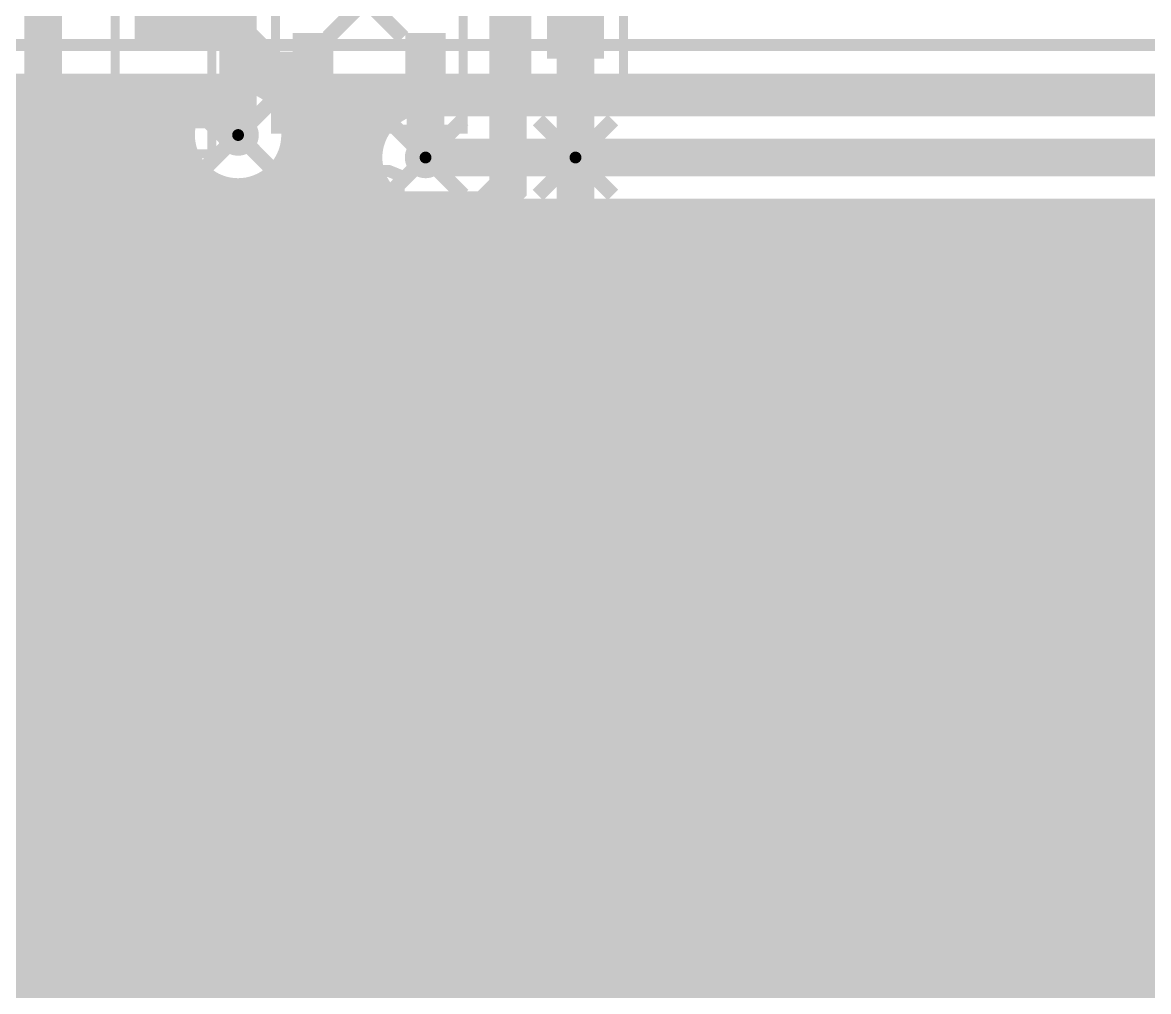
# Model space of a CAD drawing. Extents: x -18 to 155, y -91 to 215.
# Drawn here: x 74.45 to 93.53, y 157.07 to 173.48 of the extents above; entities that cross this region are included whole.
import ezdxf

# ---------------------------------------------------------------- set-up
doc = ezdxf.new("R2010")
doc.units = 0
doc.header["$MEASUREMENT"] = 0
doc.layers.get('0').update_dxf_attribs({"linetype": 'CONTINUOUS'})
for name, color, linetype in [('25-334-0_BOT', 7, 'CONTINUOUS'), ('25-334-0_DRD', 7, 'CONTINUOUS'), ('25-334-0_DRL', 2, 'CONTINUOUS'), ('25-334-0_IN1', 4, 'CONTINUOUS'), ('25-334-0_IN2', 3, 'CONTINUOUS'), ('25-334-0_SMT', 10, 'CONTINUOUS'), ('25-334-0_SPT', 14, 'CONTINUOUS'), ('25-334-0_SST', 12, 'CONTINUOUS'), ('25-334-0_TOP', 11, 'CONTINUOUS'), ('THRUHOLE_TAP', 15, 'CONTINUOUS')]:
    doc.layers.add(name, color=color, linetype=linetype)

# ---------------------------------------------------------------- blocks, each defined once
blk = doc.blocks.new('ROUND_67')
at = {"const_width": 0.35052}
blk.add_lwpolyline([(-0.17526, 0, 1), (0.17526, 0, 1)], format="xyb", close=True, dxfattribs=at)
blk = doc.blocks.new('ROUND_89')
at = {"const_width": 0.10033}
blk.add_lwpolyline([(-0.050164, 0, 1), (0.050164, 0, 1)], format="xyb", close=True, dxfattribs=at)
blk = doc.blocks.new('ROUND_72')
at = {"const_width": 0.35052}
blk.add_lwpolyline([(-0.17526, 0, 1), (0.17526, 0, 1)], format="xyb", close=True, dxfattribs=at)
blk = doc.blocks.new('RECTANGLE_5')
blk.add_solid([(0.4826, 0.4064), (0.4826, -0.4064), (-0.4826, 0.4064), (-0.4826, -0.4064)])
blk = doc.blocks.new('RECTANGLE_37')
blk.add_solid([(0.3429, 0.635), (0.3429, -0.635), (-0.3429, 0.635), (-0.3429, -0.635)])
blk = doc.blocks.new('ROUND_77')
at = {"const_width": 0.10033}
blk.add_lwpolyline([(-0.050164, 0, 1), (0.050164, 0, 1)], format="xyb", close=True, dxfattribs=at)

msp = doc.modelspace()

# ---------------------------------------------------------------- linework, layer by layer
at = {"layer": '25-334-0_BOT'}
for points, const_width in [([(109.093, 173.101), (55.88, 173.101)], 0.2032), ([(108.48848, 172.4914), (56.48198, 172.4914)], 0.254), ([(74.5236, 172.4914), (74.5236, 149.9616)], 0.254), ([(74.7522, 172.4914), (74.7522, 149.9616)], 0.254), ([(74.9808, 172.4914), (74.9808, 149.9616)], 0.254), ([(75.2094, 172.4914), (75.2094, 149.9616)], 0.254), ([(75.438, 172.4914), (75.438, 149.9616)], 0.254), ([(75.6666, 172.4914), (75.6666, 149.9616)], 0.254), ([(75.8952, 172.4914), (75.8952, 149.9616)], 0.254), ([(76.1238, 172.4914), (76.1238, 149.9616)], 0.254), ([(76.3524, 172.4914), (76.3524, 149.9616)], 0.254), ([(76.581, 172.4914), (76.581, 149.9616)], 0.254), ([(76.8096, 172.4914), (76.8096, 149.9616)], 0.254), ([(77.0382, 172.4914), (77.0382, 149.9616)], 0.254), ([(77.2668, 172.4914), (77.2668, 171.75734)], 0.254), ([(77.4954, 172.4914), (77.4954, 172.17898)], 0.254), ([(77.724, 172.4914), (77.724, 172.34408)], 0.254), ([(77.9526, 172.4914), (77.9526, 172.42028)], 0.254), ([(78.1812, 172.4914), (78.1812, 172.43044)], 0.254), ([(78.4098, 172.4914), (78.4098, 172.3771)], 0.254), ([(78.6384, 172.4914), (78.6384, 172.24756)], 0.254), ([(78.867, 172.4914), (78.867, 171.9707)], 0.254), ([(79.0956, 172.4914), (79.0956, 149.9616)], 0.254), ([(79.3242, 172.4914), (79.3242, 149.9616)], 0.254), ([(79.5528, 172.4914), (79.5528, 149.9616)], 0.254), ([(79.7814, 172.4914), (79.7814, 149.9616)], 0.254), ([(80.01, 172.4914), (80.01, 149.9616)], 0.254), ([(80.2386, 172.4914), (80.2386, 149.9616)], 0.254), ([(80.4672, 172.4914), (80.4672, 171.47032)], 0.254), ([(80.6958, 172.4914), (80.6958, 171.82338)], 0.254), ([(80.9244, 172.4914), (80.9244, 171.97578)], 0.254), ([(81.153, 172.4914), (81.153, 172.04436)], 0.254), ([(81.3816, 172.4914), (81.3816, 172.0469)], 0.254), ([(81.6102, 172.4914), (81.6102, 172.0215)], 0.254), ([(81.8388, 172.4914), (81.8388, 172.0215)], 0.254), ([(82.0674, 172.4914), (82.0674, 172.0215)], 0.254), ([(82.296, 172.4914), (82.296, 172.0215)], 0.254), ([(82.5246, 172.4914), (82.5246, 172.0215)], 0.254), ([(82.7532, 172.4914), (82.7532, 172.0215)], 0.254), ([(82.9818, 172.4914), (82.9818, 172.0215)], 0.254), ([(83.2104, 172.4914), (83.2104, 172.0215)], 0.254), ([(83.439, 172.4914), (83.439, 172.0215)], 0.254), ([(83.6676, 172.4914), (83.6676, 172.03928)], 0.254), ([(83.8962, 172.4914), (83.8962, 172.04944)], 0.254), ([(84.1248, 172.4914), (84.1248, 172.0215)], 0.254), ([(84.3534, 172.4914), (84.3534, 172.0215)], 0.254), ([(84.582, 172.4914), (84.582, 172.0215)], 0.254), ([(84.8106, 172.4914), (84.8106, 172.0215)], 0.254), ([(85.0392, 172.4914), (85.0392, 172.0215)], 0.254), ([(85.2678, 172.4914), (85.2678, 172.0215)], 0.254), ([(85.4964, 172.4914), (85.4964, 172.0215)], 0.254), ([(85.725, 172.4914), (85.725, 172.0215)], 0.254), ([(85.9536, 172.4914), (85.9536, 172.0215)], 0.254), ([(86.1822, 172.4914), (86.1822, 172.0215)], 0.254), ([(86.4108, 172.4914), (86.4108, 172.0215)], 0.254), ([(86.6394, 172.4914), (86.6394, 172.0215)], 0.254), ([(86.868, 172.4914), (86.868, 172.0215)], 0.254), ([(87.0966, 172.4914), (87.0966, 172.0215)], 0.254), ([(87.3252, 172.4914), (87.3252, 172.0215)], 0.254), ([(87.5538, 172.4914), (87.5538, 172.0215)], 0.254), ([(87.7824, 172.4914), (87.7824, 172.0215)], 0.254), ([(88.011, 172.4914), (88.011, 172.0215)], 0.254), ([(88.2396, 172.4914), (88.2396, 172.0215)], 0.254), ([(88.4682, 172.4914), (88.4682, 172.0215)], 0.254), ([(88.6968, 172.4914), (88.6968, 172.0215)], 0.254), ([(88.9254, 172.4914), (88.9254, 172.0215)], 0.254), ([(89.154, 172.4914), (89.154, 172.0215)], 0.254), ([(89.3826, 172.4914), (89.3826, 172.0215)], 0.254), ([(89.6112, 172.4914), (89.6112, 172.0215)], 0.254), ([(89.8398, 172.4914), (89.8398, 172.0215)], 0.254), ([(90.0684, 172.4914), (90.0684, 172.0215)], 0.254), ([(90.297, 172.4914), (90.297, 172.0215)], 0.254), ([(90.5256, 172.4914), (90.5256, 172.0215)], 0.254), ([(90.7542, 172.4914), (90.7542, 172.0215)], 0.254), ([(90.9828, 172.4914), (90.9828, 172.0215)], 0.254), ([(91.2114, 172.4914), (91.2114, 172.0215)], 0.254), ([(91.44, 172.4914), (91.44, 172.0215)], 0.254), ([(91.6686, 172.4914), (91.6686, 172.0215)], 0.254), ([(91.8972, 172.4914), (91.8972, 172.0215)], 0.254), ([(92.1258, 172.4914), (92.1258, 172.0215)], 0.254), ([(92.3544, 172.4914), (92.3544, 172.0215)], 0.254), ([(92.583, 172.4914), (92.583, 172.0215)], 0.254), ([(92.8116, 172.4914), (92.8116, 172.0215)], 0.254), ([(93.0402, 172.4914), (93.0402, 172.0215)], 0.254), ([(93.2688, 172.4914), (93.2688, 172.0215)], 0.254), ([(93.4974, 172.4914), (93.4974, 172.0215)], 0.254), ([(77.83068, 172.3898), (56.36006, 172.3898)], 0.254), ([(108.61294, 172.3898), (78.37932, 172.3898)], 0.254), ([(77.47762, 172.1612), (50.9905, 172.1612)], 0.254), ([(120.7262, 172.1612), (78.73238, 172.1612)], 0.254), ([(77.32522, 171.9326), (50.9905, 171.9326)], 0.254), ([(80.84058, 171.9326), (78.88478, 171.9326)], 0.254), ([(83.58632, 172.0215), (81.51114, 172.0215)], 0.254), ([(101.92512, 172.0215), (84.05114, 172.0215)], 0.254), ([(101.92512, 172.0215), (84.05114, 172.0215)], 0.254), ([(101.92512, 172.0215), (84.05114, 172.0215)], 0.254), ([(77.25664, 171.704), (50.9905, 171.704)], 0.254), ([(80.58912, 171.704), (78.95336, 171.704)], 0.254), ([(77.2541, 171.4754), (50.9905, 171.4754)], 0.254), ([(77.2668, 171.39412), (77.2668, 149.9616)], 0.254), ([(80.46974, 171.4754), (78.9559, 171.4754)], 0.254), ([(83.82, 171.196), (81.28, 171.196)], 0.635), ([(83.82, 171.196), (102.1588, 171.196)], 0.635), ([(108.7628, 171.196), (102.1588, 171.196), (83.82, 171.196)], 0.635), ([(83.82, 171.196), (102.1588, 171.196)], 0.635), ([(77.31252, 171.2468), (50.9905, 171.2468)], 0.254), ([(78.867, 171.1833), (78.867, 149.9616)], 0.254), ([(80.42402, 171.2468), (78.89494, 171.2468)], 0.254), ([(77.45476, 171.0182), (50.9905, 171.0182)], 0.254), ([(77.4954, 170.97248), (77.4954, 149.9616)], 0.254), ([(80.4418, 171.0182), (78.75524, 171.0182)], 0.254), ([(77.76464, 170.7896), (50.9905, 170.7896)], 0.254), ([(77.724, 170.80738), (77.724, 149.9616)], 0.254), ([(78.4098, 170.77436), (78.4098, 149.9616)], 0.254), ([(80.52308, 170.7896), (78.44536, 170.7896)], 0.254), ([(78.6384, 170.9039), (78.6384, 149.9616)], 0.254), ([(80.4672, 170.92168), (80.4672, 149.9616)], 0.254), ([(77.9526, 170.73372), (77.9526, 149.9616)], 0.254), ([(78.1812, 170.72356), (78.1812, 149.9616)], 0.254), ([(80.6958, 170.56862), (80.6958, 149.9616)], 0.254), ([(80.70342, 170.561), (50.9905, 170.561)], 0.254), ([(80.9244, 170.41622), (80.9244, 149.9616)], 0.254), ([(118.8974, 170.3324), (54.0893, 170.3324)], 0.254), ([(81.153, 170.34764), (81.153, 149.9616)], 0.254), ([(81.3816, 170.3451), (81.3816, 149.9616)], 0.254), ([(83.58632, 170.3705), (81.51114, 170.3705)], 0.254), ([(81.6102, 170.3705), (81.6102, 149.9616)], 0.254), ([(81.8388, 170.3705), (81.8388, 149.9616)], 0.254), ([(82.0674, 170.3705), (82.0674, 149.9616)], 0.254), ([(82.296, 170.3705), (82.296, 149.9616)], 0.254), ([(82.5246, 170.3705), (82.5246, 149.9616)], 0.254), ([(82.7532, 170.3705), (82.7532, 149.9616)], 0.254), ([(82.9818, 170.3705), (82.9818, 149.9616)], 0.254), ([(83.2104, 170.3705), (83.2104, 149.9616)], 0.254), ([(83.439, 170.3705), (83.439, 149.9616)], 0.254), ([(83.6676, 170.35272), (83.6676, 149.9616)], 0.254), ([(83.8962, 170.34256), (83.8962, 149.9616)], 0.254), ([(101.92512, 170.3705), (84.05114, 170.3705)], 0.254), ([(101.92512, 170.3705), (84.05114, 170.3705)], 0.254), ([(101.92512, 170.3705), (84.05114, 170.3705)], 0.254), ([(84.1248, 170.3705), (84.1248, 149.9616)], 0.254), ([(84.3534, 170.3705), (84.3534, 149.9616)], 0.254), ([(84.582, 170.3705), (84.582, 149.9616)], 0.254), ([(84.8106, 170.3705), (84.8106, 149.9616)], 0.254), ([(85.0392, 170.3705), (85.0392, 149.9616)], 0.254), ([(85.2678, 170.3705), (85.2678, 149.9616)], 0.254), ([(85.4964, 170.3705), (85.4964, 149.9616)], 0.254), ([(85.725, 170.3705), (85.725, 149.9616)], 0.254), ([(85.9536, 170.3705), (85.9536, 149.9616)], 0.254), ([(86.1822, 170.3705), (86.1822, 149.9616)], 0.254), ([(86.4108, 170.3705), (86.4108, 149.97938)], 0.254), ([(86.6394, 170.3705), (86.6394, 150.13178)], 0.254), ([(86.868, 170.3705), (86.868, 150.20036)], 0.254), ([(87.0966, 170.3705), (87.0966, 150.2029)], 0.254), ([(87.3252, 170.3705), (87.3252, 150.14194)], 0.254), ([(87.5538, 170.3705), (87.5538, 150.00224)], 0.254), ([(87.7824, 170.3705), (87.7824, 149.69236)], 0.254), ([(88.011, 170.3705), (88.011, 149.05736)], 0.254), ([(88.2396, 170.3705), (88.2396, 148.98878)], 0.254), ([(88.4682, 170.3705), (88.4682, 148.83638)], 0.254), ([(88.6968, 170.3705), (88.6968, 148.48332)], 0.254), ([(88.9254, 170.3705), (88.9254, 143.02232)], 0.254), ([(89.154, 170.3705), (89.154, 143.02232)], 0.254), ([(89.3826, 170.3705), (89.3826, 143.02232)], 0.254), ([(89.6112, 170.3705), (89.6112, 143.02232)], 0.254), ([(89.8398, 170.3705), (89.8398, 147.4978)], 0.254), ([(90.0684, 170.3705), (90.0684, 147.7899)], 0.254), ([(90.297, 170.3705), (90.297, 147.92452)], 0.254), ([(90.5256, 170.3705), (90.5256, 148.80336)], 0.254), ([(90.7542, 170.3705), (90.7542, 149.11324)], 0.254), ([(90.9828, 170.3705), (90.9828, 149.25294)], 0.254), ([(91.2114, 170.3705), (91.2114, 149.3139)], 0.254), ([(91.44, 170.3705), (91.44, 149.31136)], 0.254), ([(91.6686, 170.3705), (91.6686, 149.24278)], 0.254), ([(91.8972, 170.3705), (91.8972, 149.09038)], 0.254), ([(92.1258, 170.3705), (92.1258, 148.73732)], 0.254), ([(92.3544, 170.3705), (92.3544, 148.3106)], 0.254), ([(92.583, 170.3705), (92.583, 148.3106)], 0.254), ([(92.8116, 170.3705), (92.8116, 148.3106)], 0.254), ([(93.0402, 170.3705), (93.0402, 148.3106)], 0.254), ([(93.2688, 170.3705), (93.2688, 148.3106)], 0.254), ([(93.4974, 170.3705), (93.4974, 148.3106)], 0.254), ([(118.6688, 170.1038), (54.41696, 170.1038)], 0.254), ([(118.4402, 169.8752), (54.62524, 169.8752)], 0.254), ([(118.2116, 169.6466), (60.12942, 169.6466)], 0.254), ([(117.983, 169.418), (60.38088, 169.418)], 0.254), ([(117.7544, 169.1894), (70.27926, 169.1894)], 0.254), ([(117.5258, 168.9608), (70.76694, 168.9608)], 0.254), ([(117.2972, 168.7322), (71.02856, 168.7322)], 0.254), ([(117.0686, 168.5036), (71.20636, 168.5036)], 0.254), ([(116.84, 168.275), (71.32574, 168.275)], 0.254), ([(116.6114, 168.0464), (71.40448, 168.0464)], 0.254), ([(116.3828, 167.8178), (71.44766, 167.8178)], 0.254), ([(116.1542, 167.5892), (71.45782, 167.5892)], 0.254), ([(115.9256, 167.3606), (71.43242, 167.3606)], 0.254), ([(115.697, 167.132), (71.374, 167.132)], 0.254), ([(115.4684, 166.9034), (71.27748, 166.9034)], 0.254), ([(115.2398, 166.6748), (71.13524, 166.6748)], 0.254), ([(115.0112, 166.4462), (70.92696, 166.4462)], 0.254), ([(114.7826, 166.2176), (70.5993, 166.2176)], 0.254), ([(114.554, 165.989), (50.9905, 165.989)], 0.254), ([(114.427, 165.7604), (50.9905, 165.7604)], 0.254), ([(114.427, 165.5318), (50.9905, 165.5318)], 0.254), ([(114.427, 165.3032), (50.9905, 165.3032)], 0.254), ([(114.427, 165.0746), (50.9905, 165.0746)], 0.254), ([(114.427, 164.846), (50.9905, 164.846)], 0.254), ([(114.427, 164.6174), (50.9905, 164.6174)], 0.254), ([(114.427, 164.3888), (50.9905, 164.3888)], 0.254), ([(114.427, 164.1602), (50.9905, 164.1602)], 0.254), ([(114.427, 163.9316), (51.0032, 163.9316)], 0.254), ([(114.427, 163.703), (51.02098, 163.703)], 0.254), ([(114.427, 163.4744), (50.97526, 163.4744)], 0.254), ([(94.07398, 163.2458), (50.85588, 163.2458)], 0.254), ([(93.82252, 163.0172), (50.60442, 163.0172)], 0.254), ([(93.70314, 162.7886), (48.26, 162.7886)], 0.254), ([(93.65742, 162.56), (48.26, 162.56)], 0.254), ([(93.6752, 162.3314), (48.26, 162.3314)], 0.254), ([(93.75648, 162.1028), (48.26, 162.1028)], 0.254), ([(93.93682, 161.8742), (48.26, 161.8742)], 0.254), ([(114.427, 161.6456), (48.26, 161.6456)], 0.254), ([(114.427, 161.417), (48.26, 161.417)], 0.254), ([(114.427, 161.1884), (48.26, 161.1884)], 0.254), ([(114.427, 160.9598), (48.26, 160.9598)], 0.254), ([(114.427, 160.7312), (48.26, 160.7312)], 0.254), ([(114.427, 160.5026), (48.26, 160.5026)], 0.254), ([(114.427, 160.274), (48.26, 160.274)], 0.254), ([(114.427, 160.0454), (48.26, 160.0454)], 0.254), ([(114.427, 159.8168), (48.26, 159.8168)], 0.254), ([(114.427, 159.5882), (48.26, 159.5882)], 0.254), ([(114.427, 159.3596), (48.26, 159.3596)], 0.254), ([(114.427, 159.131), (48.26, 159.131)], 0.254), ([(114.427, 158.9024), (53.8861, 158.9024)], 0.254), ([(114.427, 158.6738), (54.08168, 158.6738)], 0.254), ([(114.427, 158.4452), (60.63234, 158.4452)], 0.254), ([(114.427, 158.2166), (61.05398, 158.2166)], 0.254), ([(114.427, 157.988), (61.21908, 157.988)], 0.254), ([(114.427, 157.7594), (61.29528, 157.7594)], 0.254), ([(114.427, 157.5308), (61.30544, 157.5308)], 0.254), ([(114.427, 157.3022), (61.2521, 157.3022)], 0.254), ([(114.427, 157.0736), (61.12256, 157.0736)], 0.254)]:
    msp.add_lwpolyline(points, dxfattribs=dict(at, const_width=const_width))
at = {"layer": '25-334-0_BOT', "const_width": 0.254}
for points in [[(78.105, 172.43552, 0.4142136), (77.24648, 171.577)], [(78.96352, 171.577, 0.4142136), (78.105, 172.43552)], [(81.28, 172.05452, 0.4142136), (80.42148, 171.196)], [(81.51114, 172.0215, 0.0683584), (81.28, 172.05325)], [(83.82, 172.05452, 0.0690749), (83.58616, 172.02206)], [(83.82, 172.05452, 0.0690749), (83.58616, 172.02206)], [(84.05114, 172.0215, 0.0683584), (83.82, 172.05325)], [(84.05114, 172.0215, 0.0683584), (83.82, 172.05325)], [(77.24648, 171.577, 0.4142136), (78.105, 170.71848)], [(78.105, 170.71848, 0.4142136), (78.96352, 171.577)], [(80.42148, 171.196, 0.4142136), (81.28, 170.33748)], [(81.28, 170.33748, 0.068358), (81.51148, 170.36927)], [(83.58632, 170.3705, 0.0690745), (83.82, 170.33806)], [(83.58632, 170.3705, 0.0690745), (83.82, 170.33806)], [(83.82, 170.33748, 0.068358), (84.05148, 170.36927)], [(83.82, 170.33748, 0.068358), (84.05148, 170.36927)]]:
    msp.add_lwpolyline(points, format="xyb", dxfattribs=at)
at = {"layer": '25-334-0_DRD', "const_width": 0.254}
for points in [[(80.899, 174.498), (79.629, 173.228)], [(80.899, 173.228), (79.629, 174.498)], [(78.74, 172.212), (77.47, 170.942)], [(78.74, 170.942), (77.47, 172.212)], [(81.915, 171.831), (80.645, 170.561)], [(81.915, 170.561), (80.645, 171.831)], [(84.455, 171.831), (83.185, 170.561)], [(84.455, 170.561), (83.185, 171.831)], [(84.455, 171.831), (83.185, 170.561)], [(84.455, 170.561), (83.185, 171.831)], [(84.455, 171.831), (83.185, 170.561)], [(84.455, 170.561), (83.185, 171.831)], [(84.455, 171.831), (83.185, 170.561)], [(84.455, 170.561), (83.185, 171.831)], [(84.455, 171.831), (83.185, 170.561)], [(84.455, 170.561), (83.185, 171.831)]]:
    msp.add_lwpolyline(points, dxfattribs=at)
at = {"layer": '25-334-0_IN1', "const_width": 0.635}
for points in [[(83.82, 171.196), (83.82, 168.529), (82.931, 167.64), (69.85, 167.64), (68.58, 168.91), (59.69, 168.91)], [(94.5134, 162.5092), (94.4372, 162.5092), (89.535, 157.607), (60.452, 157.607)]]:
    msp.add_lwpolyline(points, dxfattribs=at)
at = {"layer": '25-334-0_IN2', "const_width": 0.635}
msp.add_lwpolyline([(78.105, 171.577), (78.105, 180.848), (80.01, 182.753)], dxfattribs=at)
at = {"layer": '25-334-0_SST'}
for points, const_width in [([(81.915, 171.9072), (81.915, 171.6786), (78.74, 171.6786), (78.74, 176.2252), (81.915, 176.2252), (81.915, 171.9072)], 0.1524), ([(82.9945, 175.4505), (82.9945, 172.5295), (84.6328, 172.5295), (84.6328, 175.4505), (82.9945, 175.4505)], 0.1524), ([(77.6605, 171.2595), (77.6605, 174.1805), (76.0222, 174.1805), (76.0222, 171.2595), (77.6605, 171.2595)], 0.1524), ([(79.8068, 170.90136), (79.97444, 170.96994), (80.65262, 170.96994), (80.8228, 170.90136), (80.8228, 170.49496), (80.65262, 170.42638), (79.97444, 170.42638), (79.8068, 170.49496), (79.8068, 170.90136)], 0.2032), ([(76.89342, 170.76928), (76.89342, 170.41368), (77.06106, 170.2943), (77.23124, 170.2943), (77.40142, 170.41368), (77.40142, 170.76928), (76.38542, 170.76928)], 0.1524), ([(76.89342, 170.4721), (76.38542, 170.2943)], 0.1524), ([(76.38542, 169.8117), (77.40142, 169.4561), (77.40142, 169.93108)], 0.1524), ([(80.3148, 169.95394), (80.3148, 169.54754), (80.48244, 169.41038), (80.65262, 169.41038), (80.8228, 169.54754), (80.8228, 169.95394), (79.8068, 169.95394)], 0.2032), ([(76.55306, 169.09288), (76.38542, 168.9735), (76.38542, 168.73728), (76.55306, 168.6179), (76.72324, 168.6179), (77.06106, 168.85666), (77.40142, 168.6179), (77.40142, 169.09288)], 0.1524), ([(79.97444, 168.93794), (79.8068, 168.80078), (79.8068, 168.53154), (79.97444, 168.39438), (80.14462, 168.39438), (80.48244, 168.66616), (80.8228, 168.39438), (80.8228, 168.93794)], 0.2032)]:
    msp.add_lwpolyline(points, dxfattribs=dict(at, const_width=const_width))
at = {"layer": '25-334-0_TOP'}
for points, const_width in [([(89.11082, 145.39468), (89.11082, 155.78582), (123.952, 190.627), (128.651, 190.627), (129.159, 191.135), (129.159, 194.437), (130.048, 195.326), (136.525, 195.326), (137.16, 195.961), (137.16, 199.898), (136.4742, 200.5838), (131.445, 200.5838)], 0.2032), ([(89.6112, 145.39468), (89.6112, 155.6512), (122.6312, 188.6712), (123.825, 188.6712)], 0.2032), ([(92.1131, 145.39468), (92.075, 145.542), (92.075, 157.48), (113.03, 178.435), (113.792, 178.435)], 0.2032), ([(74.803, 174.879), (74.803, 170.815), (75.311, 170.307), (76.708, 170.307), (82.296, 170.307), (82.677, 170.688), (82.677, 174.879), (82.296, 175.26), (81.28, 175.26)], 0.635), ([(76.835, 175.1838), (76.835, 173.4312)], 0.635), ([(74.803, 174.879), (74.803, 170.815), (75.311, 170.307), (76.708, 170.307)], 0.635), ([(79.375, 172.6692), (78.6638, 172.6692), (77.9018, 173.4312), (76.835, 173.4312)], 0.635), ([(83.82, 173.2788), (83.82, 171.196)], 0.635), ([(83.82, 171.196), (83.82, 173.2788)], 0.635), ([(83.82, 173.2788), (83.82, 171.196)], 0.635), ([(83.82, 173.2788), (83.82, 171.196)], 0.635), ([(83.82, 173.2788), (83.82, 171.196)], 0.635), ([(92.61348, 145.39468), (92.61348, 157.38348), (108.331, 173.101), (109.093, 173.101)], 0.2032), ([(81.28, 171.196), (81.28, 172.6692)], 0.635), ([(76.835, 172.0088), (77.6732, 172.0088), (78.105, 171.577)], 0.635), ([(76.708, 170.307), (76.708, 141.097)], 0.2032)]:
    msp.add_lwpolyline(points, dxfattribs=dict(at, const_width=const_width))

# ---------------------------------------------------------------- block references
at = {"layer": '25-334-0_BOT'}
for p in [(78.105, 171.577), (81.28, 171.196), (83.82, 171.196)]:
    msp.add_blockref('ROUND_67', p, dxfattribs=at)
at = {"layer": '25-334-0_DRL'}
for p in [(78.105, 171.577), (81.28, 171.196), (83.82, 171.196)]:
    msp.add_blockref('ROUND_89', p, dxfattribs=at)
at = {"layer": '25-334-0_IN1'}
for p in [(78.105, 171.577), (81.28, 171.196), (83.82, 171.196)]:
    msp.add_blockref('ROUND_67', p, dxfattribs=at)
at = {"layer": '25-334-0_IN2'}
for name, p in [('ROUND_67', (78.105, 171.577)), ('ROUND_67', (81.28, 171.196)), ('ROUND_72', (83.82, 171.196))]:
    msp.add_blockref(name, p, dxfattribs=at)
at = {"layer": '25-334-0_SMT'}
for name, p in [('RECTANGLE_5', (76.835, 173.4312)), ('RECTANGLE_5', (83.82, 173.2788)), ('RECTANGLE_37', (79.375, 172.6692)), ('RECTANGLE_37', (81.28, 172.6692)), ('RECTANGLE_5', (76.835, 172.0088))]:
    msp.add_blockref(name, p, dxfattribs=at)
at = {"layer": '25-334-0_SPT'}
for name, p in [('RECTANGLE_5', (76.835, 173.4312)), ('RECTANGLE_5', (83.82, 173.2788)), ('RECTANGLE_37', (79.375, 172.6692)), ('RECTANGLE_37', (81.28, 172.6692)), ('RECTANGLE_5', (76.835, 172.0088))]:
    msp.add_blockref(name, p, dxfattribs=at)
at = {"layer": '25-334-0_TOP'}
for name, p in [('RECTANGLE_5', (76.835, 173.4312)), ('RECTANGLE_5', (83.82, 173.2788)), ('RECTANGLE_37', (79.375, 172.6692)), ('RECTANGLE_37', (81.28, 172.6692)), ('RECTANGLE_5', (76.835, 172.0088)), ('ROUND_67', (78.105, 171.577)), ('ROUND_67', (81.28, 171.196)), ('ROUND_67', (83.82, 171.196))]:
    msp.add_blockref(name, p, dxfattribs=at)
at = {"layer": 'THRUHOLE_TAP'}
for p in [(78.105, 171.577), (81.28, 171.196), (83.82, 171.196)]:
    msp.add_blockref('ROUND_77', p, dxfattribs=at)

doc.saveas('drawing.dxf')
